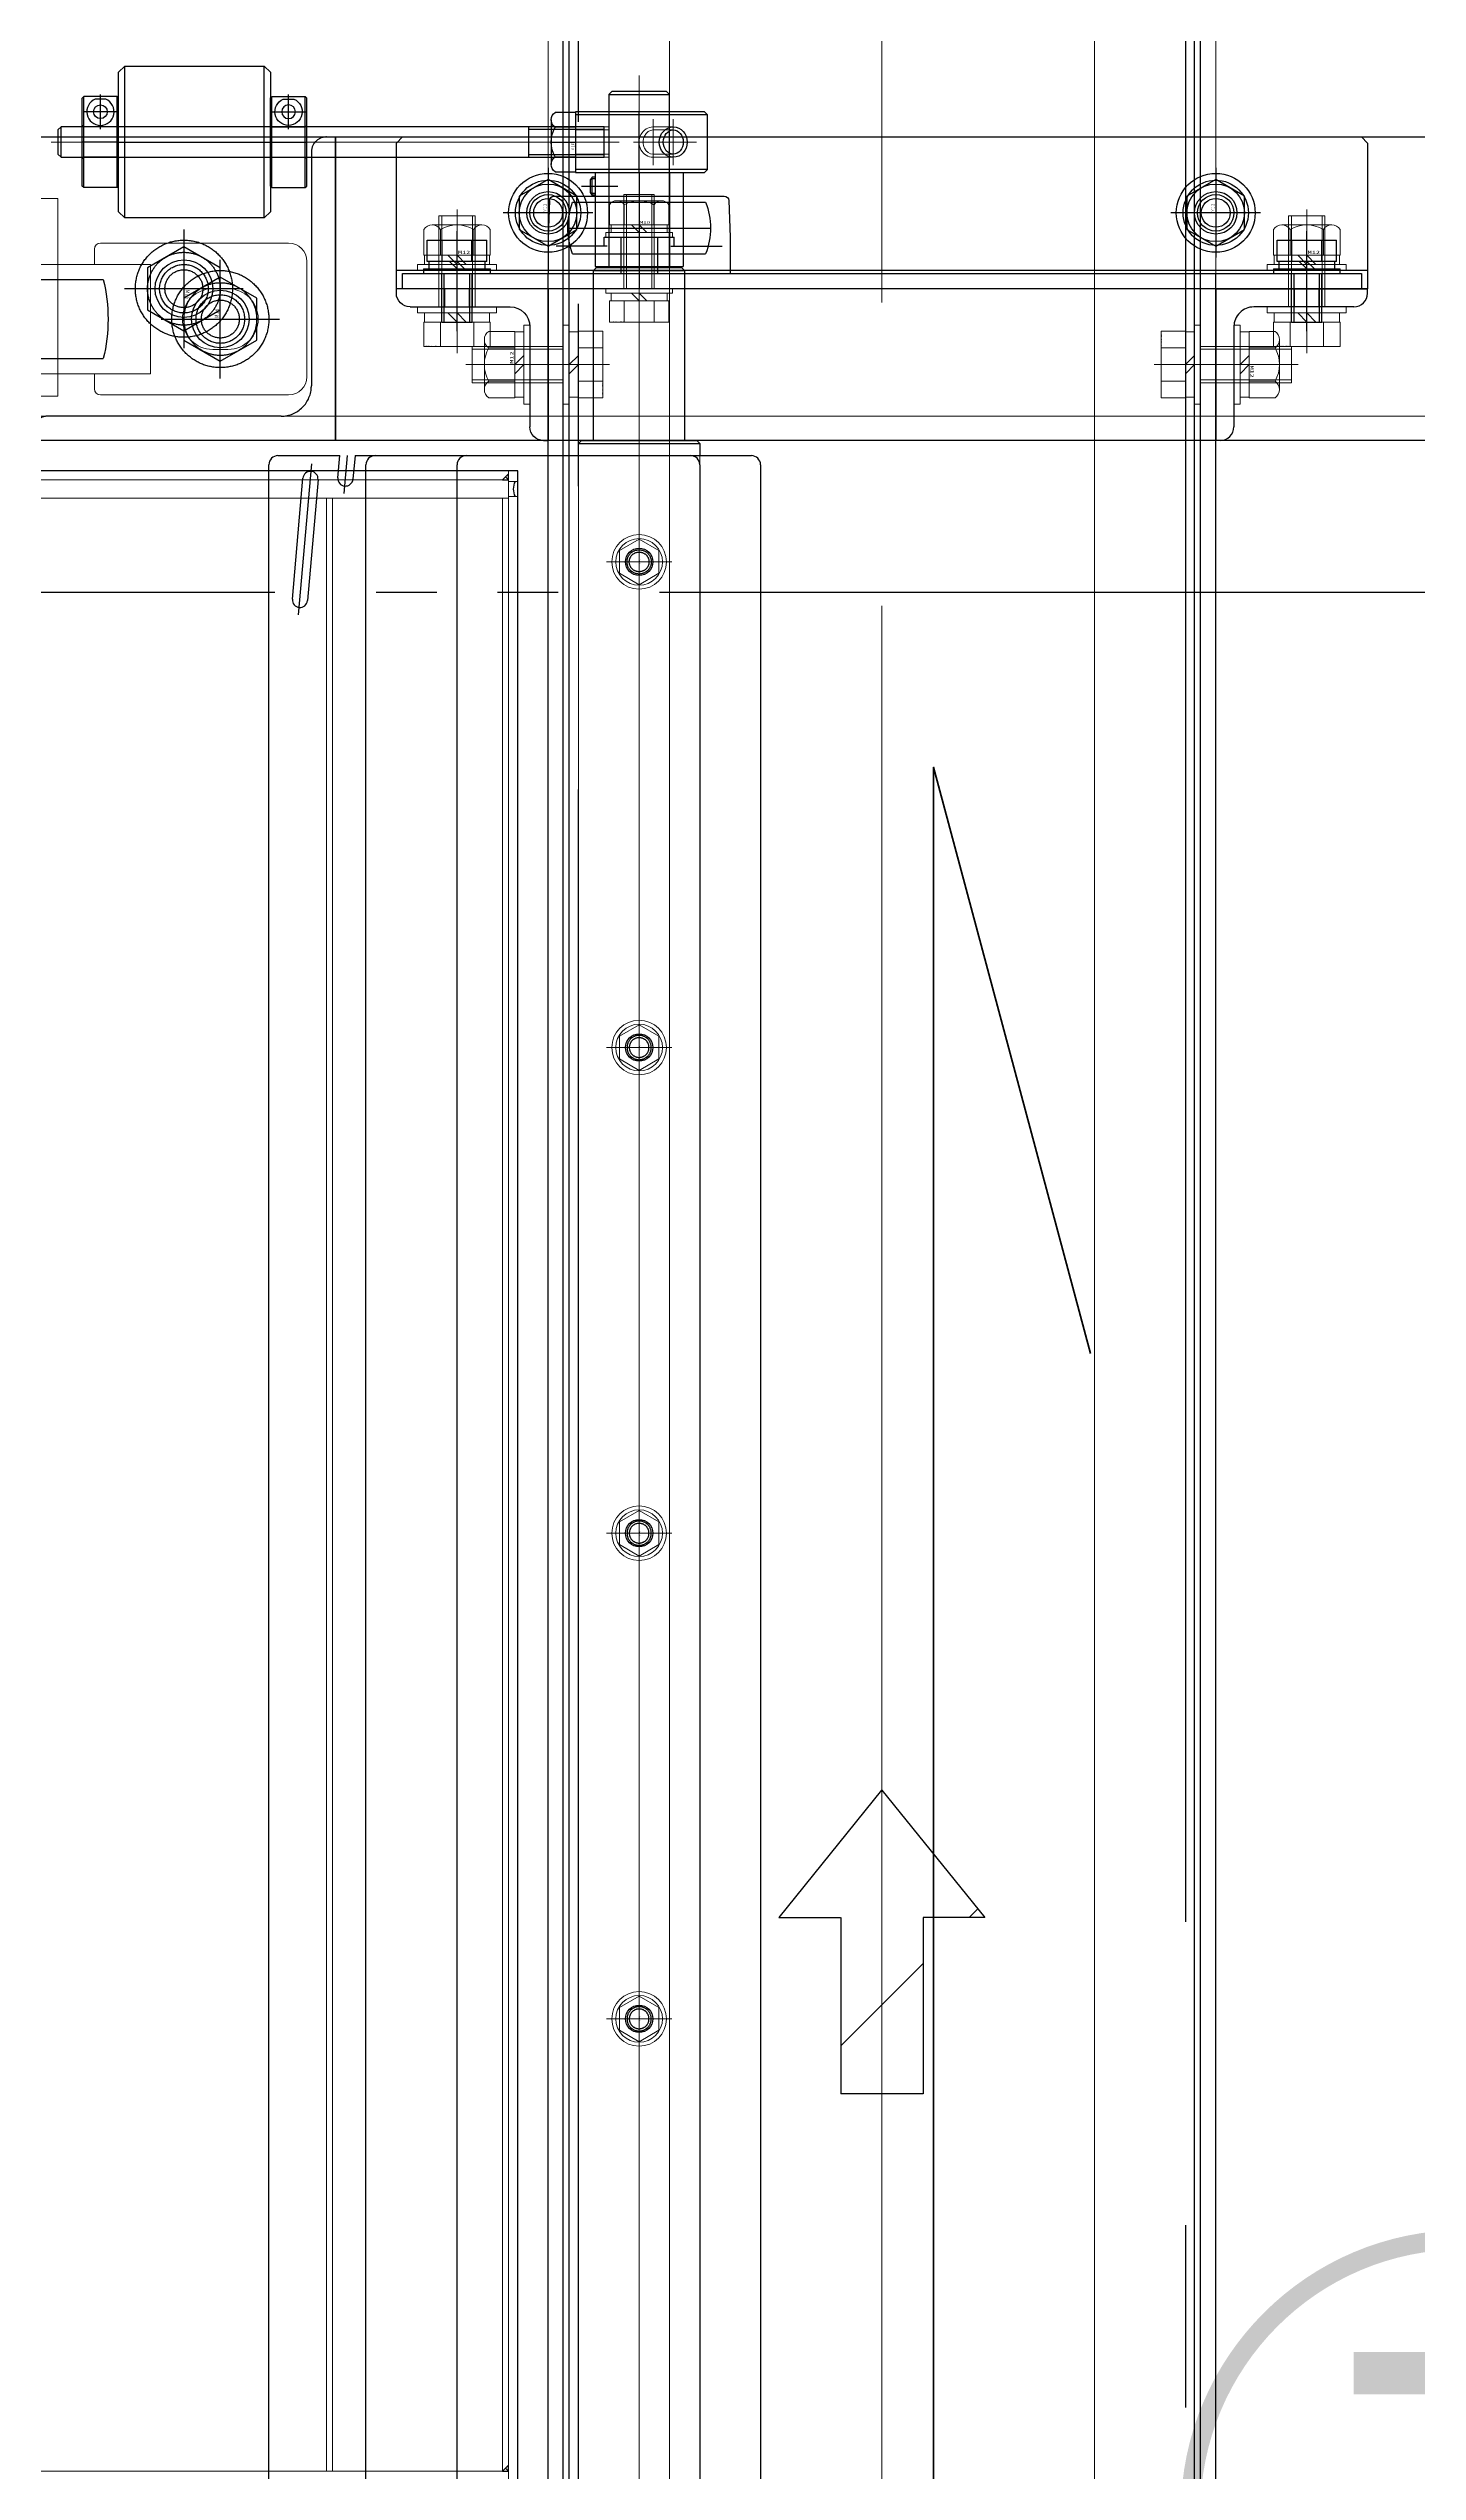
# Model space of a CAD drawing. Units: millimetres at full size. Extents: x -18456 to 18937, y -12290 to 13871.
# Drawn here: x -12762 to -11408, y 6217 to 8611 of the extents above; entities that cross this region are included whole.
import ezdxf
from ezdxf.enums import TextEntityAlignment as Align

# ---------------------------------------------------------------- set-up
doc = ezdxf.new("R2010")
doc.units = ezdxf.units.MM
doc.header["$LTSCALE"] = 100
doc.linetypes.add('CHAIN2', pattern=[12, 9, -1, 1, -1])
doc.linetypes.add('DOUBLE_CHAIN2', pattern=[12.8, 9, -1, 0.6, -0.6, 0.6, -1])
for name, color, linetype in [('0-2_0', 2, 'Continuous'), ('0-3_06_PHANTOM', 2, 'DOUBLE_CHAIN2'), ('0-4_08_DIM', 3, 'Continuous'), ('0-6_10_DRAFT', 1, 'Continuous')]:
    doc.layers.add(name, color=color, linetype=linetype)
for name, color, linetype, lineweight in [('0-7_05_CENTER', 2, 'CHAIN2', 18), ('0-8_04_HIDDEN', 7, 'Continuous', 18), ('1-0', 30, 'Continuous', 70), ('1-2', 5, 'Continuous', 18)]:
    doc.layers.add(name, color=color, linetype=linetype, lineweight=lineweight)
doc.styles.add('ＭＳ ゴシック', font='')
doc.styles.get('ＭＳ ゴシック').set_extended_font_data('MS Gothic')

# ---------------------------------------------------------------- blocks, each defined once
blk = doc.blocks.new('A$C649B1A8B_1')
at = {"layer": '0-7_05_CENTER'}
blk.add_line((80, -7.53), (80, 12.6), dxfattribs=at)
at = {"layer": '0-8_04_HIDDEN'}
blk.add_line((-245, 5), (2325, 5), dxfattribs=at)
blk.add_lwpolyline([(-245, 0), (2325, 0), (2325, 38), (2323, 40), (-243, 40), (-245, 38)], close=True, dxfattribs=at)
blk = doc.blocks.new('A$C48783CE3_1')
at = {"layer": '0-2_0', "color": 134}
for p, q in [((7, 105), (-1250, 105)), ((7, 103), (-1250, 103)), ((7, -103), (-1250, -103)), ((7, -105), (-1250, -105))]:
    blk.add_line(p, q, dxfattribs=at)
at = {"layer": '0-7_05_CENTER'}
blk.add_line((7.5, 0), (-1265, 0), dxfattribs=at)
blk = doc.blocks.new('M12Nza_1_1')
at = {"layer": '0-8_04_HIDDEN'}
for p, q in [((-10.95, 5), (-10.95, 13.53)), ((-8.21, 15), (8.21, 15)), ((-5.47, 5), (-5.47, 13.53)), ((5.48, 5), (5.48, 13.53)), ((10.95, 13.53), (10.95, 5)), ((10.95, 5), (-10.95, 5)), ((-10.75, 2), (-10.75, 5)), ((0, 2), (-3, 5)), ((0, 5), (3, 2)), ((10.75, 5), (10.75, 2))]:
    blk.add_line(p, q, dxfattribs=at)
at = {"layer": '0-8_04_HIDDEN', "linetype": 'CHAIN2'}
blk.add_line((0, 0), (0, 15), dxfattribs=at)
at = {"layer": '0-8_04_HIDDEN'}
blk.add_lwpolyline([(-13, 2), (13, 2), (13, 0), (-13, 0)], close=True, dxfattribs=at)
for centre, radius, start, end in [((-8.21, 11.71), 3.29, 33.626, 146.374), ((0, 4.05), 10.95, 60, 120), ((8.21, 11.71), 3.29, 33.626, 146.374)]:
    blk.add_arc(centre, radius, start, end, dxfattribs=at)
at = {"layer": '0-6_10_DRAFT', "style": 'ＭＳ ゴシック', "width": 1.8}
blk.add_text('M12', height=1.1, dxfattribs=at).set_placement((0.31, 5.09), align=Align.BOTTOM_LEFT)
blk = doc.blocks.new('A$C1819430B_1')
at = {"layer": '0-8_04_HIDDEN'}
for p, q in [((-10.97, 13), (10.97, 13)), ((-10.97, 5), (-10.97, 13)), ((-5.48, 5), (-5.48, 13)), ((5.48, 5), (5.48, 13)), ((10.97, 5), (10.97, 13)), ((-13, 2), (13, 2)), ((-13, 2), (-13, 0)), ((-13, 0), (13, 0)), ((-10.97, 5), (10.97, 5)), ((-10.75, 5), (-10.75, 2)), ((-6, -30), (-6, 0)), ((-5.05, -30), (-5.05, 0)), ((0, 2), (-3, 5)), ((0, 5), (3, 2)), ((5.05, -30), (5.05, 0)), ((6, -30), (6, 0)), ((10.75, 2), (10.75, 5)), ((13, 0), (13, 2)), ((-6, -30), (6, -30))]:
    blk.add_line(p, q, dxfattribs=at)
at = {"layer": '0-8_04_HIDDEN', "linetype": 'CHAIN2'}
blk.add_line((0, -32.11), (0, 15.28), dxfattribs=at)
at = {"layer": '0-6_10_DRAFT', "style": 'ＭＳ ゴシック', "width": 1.8}
blk.add_text('BT-M12x35L,SW,PW', height=0.2199, dxfattribs=at).set_placement((6.07, 12.66), align=Align.BOTTOM_LEFT)
blk = doc.blocks.new('A$C191155EC_1')
at = {"layer": '0-3_06_PHANTOM', "color": 5}
blk.add_lwpolyline([(-2680, 100), (27, 100), (27, -100), (-2680, -100)], close=True, dxfattribs=at)
blk = doc.blocks.new('A$C67E3024E_2')
at = {"layer": '0-4_08_DIM'}
for p, q in [((8.395, 2.716), (20, 2.716)), ((11.426, -2.716), (16.858, 2.716)), ((20, -2.716), (20, 2.716)), ((0, 0), (0.099, 0.099)), ((8.395, -2.716), (20, -2.716)), ((7.823, -6.319), (8.395, -5.747))]:
    blk.add_line(p, q, dxfattribs=at)
for points in [[(0, 0.019), (8.395, 6.8), (8.395, 2.735)], [(0, 0), (8.395, -6.781), (8.395, -2.716)]]:
    blk.add_lwpolyline(points, dxfattribs=at)
blk = doc.blocks.new('A$C24A17EC2_1')
at = {"layer": '0-2_0', "color": 134}
for p, q in [((-2085, 0), (30, 0)), ((-2085, -220), (30, -220))]:
    blk.add_line(p, q, dxfattribs=at)
at = {"layer": '0-2_0'}
for name, p in [('M12Nza_1_1', (0, 6)), ('A$C191155EC_1', (360, -110))]:
    blk.add_blockref(name, p, dxfattribs=at)
at = {"layer": '0-2_0', "xscale": -1}
blk.add_blockref('A$C48783CE3_1', (-972, -110), dxfattribs=at)
at = {"layer": '0-2_0', "xscale": -5, "yscale": 5}
blk.add_blockref('A$C67E3024E_2', (-469.64, -110), dxfattribs=at)
at = {"layer": '0-2_0', "rotation": 180}
blk.add_blockref('M12Nza_1_1', (0, -226), dxfattribs=at)
at = {"layer": '0-8_04_HIDDEN', "rotation": 180}
for name, p in [('A$C1819430B_1', (0, -5)), ('A$C649B1A8B_1', (80, 0))]:
    blk.add_blockref(name, p, dxfattribs=at)
at = {"layer": '0-8_04_HIDDEN', "xscale": -1}
blk.add_blockref('A$C649B1A8B_1', (80, -220), dxfattribs=at)
at = {"layer": '0-8_04_HIDDEN'}
blk.add_blockref('A$C1819430B_1', (0, -215), dxfattribs=at)
blk = doc.blocks.new('A$C06C84DCF_1')
at = {"layer": '0-2_0', "color": 134}
blk.add_line((-50, 19), (270, 19), dxfattribs=at)
blk.add_lwpolyline([(-50, 25), (270, 25), (270, -23), (268, -25), (-48, -25), (-50, -23)], close=True, dxfattribs=at)
for centre in [(0, 0), (220, 0)]:
    blk.add_circle(centre, 7, dxfattribs=at)
at = {"layer": '0-7_05_CENTER'}
for p, q in [((-30, 30.61), (-30, 13.51)), ((250, 30.61), (250, 13.51)), ((0, 11.19), (0, -11.19)), ((220, 11.19), (220, -11.19)), ((11.19, 0), (-11.19, 0)), ((208.81, 0), (231.19, 0))]:
    blk.add_line(p, q, dxfattribs=at)
blk = doc.blocks.new('A$C04945279_1')
at = {"layer": '0-2_0', "color": 134}
for p, q in [((23.5, 50), (25, 50)), ((25, 0), (25, 50)), ((19, 12.5), (19, 45.5)), ((-25, 1.5), (-25, 0)), ((25, 0), (-25, 0)), ((-20.5, 6), (12.5, 6))]:
    blk.add_line(p, q, dxfattribs=at)
for centre, radius, start, end in [((23.5, 45.5), 4.5, 90, 180), ((12.5, 12.5), 6.5, 270, 0), ((-20.5, 1.5), 4.5, 90, 180)]:
    blk.add_arc(centre, radius, start, end, dxfattribs=at)
at = {"layer": '0-7_05_CENTER'}
for p, q in [((30.49, 25), (13.39, 25)), ((-5, 11.49), (-5, -5.61))]:
    blk.add_line(p, q, dxfattribs=at)
at = {"layer": '0-8_04_HIDDEN'}
for p, q in [((-10, 6), (-10, 0)), ((-9, 6), (-9, 0)), ((-1, 6), (-1, 0)), ((0, 6), (0, 0))]:
    blk.add_line(p, q, dxfattribs=at)
blk = doc.blocks.new('A$C05FE0EC2_2')
at = {"layer": '0-2_0', "color": 134}
for p, q in [((-9.81, 11), (9.81, 11)), ((-9.81, 4), (-9.81, 11)), ((-4.91, 4), (-4.91, 11)), ((4.91, 4), (4.91, 11)), ((9.81, 4), (9.81, 11)), ((-11, 1.5), (11, 1.5)), ((-11, 1.5), (-11, 0)), ((-11, 0), (11, 0)), ((9.81, 4), (-9.81, 4)), ((-9.25, 4), (-9.25, 1.5)), ((-5, -16), (-5, 0)), ((-4.19, -16), (-4.19, 0)), ((0, 1.5), (-2.5, 4)), ((0, 4), (2.5, 1.5)), ((4.19, -16), (4.19, 0)), ((5, -16), (5, 0)), ((9.25, 1.5), (9.25, 4)), ((11, 0), (11, 1.5)), ((-5, -16), (5, -16))]:
    blk.add_line(p, q, dxfattribs=at)
at = {"layer": '0-2_0', "color": 134, "linetype": 'CHAIN2'}
blk.add_line((0, -19), (0, 14), dxfattribs=at)
at = {"layer": '0-6_10_DRAFT', "style": 'ＭＳ ゴシック', "width": 1.8}
blk.add_text('BT-M10x20L,SW,PW', height=0.2199, dxfattribs=at).set_placement((5.16, 10.66), align=Align.BOTTOM_LEFT)
blk = doc.blocks.new('12b_1_1')
at = {"layer": '0-2_0', "color": 134}
for p, q in [((5.48, 9.48), (-5.48, 9.48)), ((-5.48, -9.48), (5.48, -9.48))]:
    blk.add_line(p, q, dxfattribs=at)
at = {"layer": '0-2_0', "color": 134, "linetype": 'CHAIN2'}
for p, q in [((0, -14.77), (0, 14.77)), ((14.77, 0), (-14.77, 0))]:
    blk.add_line(p, q, dxfattribs=at)
at = {"layer": '0-2_0', "color": 134}
for points in [[(-5.48, 9.48), (-10.95, 0), (-5.48, -9.48)], [(5.48, -9.48), (10.95, 0), (5.48, 9.48)]]:
    blk.add_lwpolyline(points, dxfattribs=at)
for radius in [13, 10.75, 9.48, 6, 4.75]:
    blk.add_circle((0, 0), radius, dxfattribs=at)
at = {"layer": '0-6_10_DRAFT', "style": 'ＭＳ ゴシック', "width": 0.6}
blk.add_text('Ｍ１２', height=1.1, dxfattribs=at).set_placement((0.31, 0.09), align=Align.BOTTOM_LEFT)
blk = doc.blocks.new('M10Nza_1_1')
at = {"layer": '0-8_04_HIDDEN'}
for p, q in [((-9.8, 4), (-9.8, 10.69)), ((-7.35, 12), (7.35, 12)), ((-4.9, 4), (-4.9, 10.69)), ((4.9, 10.69), (4.9, 4)), ((9.8, 10.69), (9.8, 4)), ((-9.8, 4), (9.8, 4)), ((-9.2, 1.5), (-9.2, 4)), ((0, 1.5), (-2.5, 4)), ((0, 4), (2.5, 1.5)), ((9.2, 4), (9.2, 1.5))]:
    blk.add_line(p, q, dxfattribs=at)
at = {"layer": '0-8_04_HIDDEN', "linetype": 'CHAIN2'}
blk.add_line((0, 12), (0, 0), dxfattribs=at)
at = {"layer": '0-8_04_HIDDEN'}
blk.add_lwpolyline([(-11, 1.5), (11, 1.5), (11, 0), (-11, 0)], close=True, dxfattribs=at)
for centre, radius, start, end in [((-7.35, 9.06), 2.94, 33.626, 146.374), ((0, 2.2), 9.8, 60, 120), ((7.35, 9.06), 2.94, 33.626, 146.374)]:
    blk.add_arc(centre, radius, start, end, dxfattribs=at)
at = {"layer": '0-6_10_DRAFT', "style": 'ＭＳ ゴシック', "width": 1.8}
blk.add_text('M10', height=0.916, dxfattribs=at).set_placement((0.26, 4.12), align=Align.BOTTOM_LEFT)
blk = doc.blocks.new('A$C1A3C2C0C_1_1')
at = {"layer": '0-8_04_HIDDEN'}
for p, q in [((-9.81, 11), (9.81, 11)), ((-9.81, 4), (-9.81, 11)), ((-4.91, 4), (-4.91, 11)), ((4.91, 4), (4.91, 11)), ((9.81, 4), (9.81, 11)), ((-11, 1.5), (11, 1.5)), ((-11, 1.5), (-11, 0)), ((-11, 0), (11, 0)), ((9.81, 4), (-9.81, 4)), ((-9.25, 4), (-9.25, 1.5)), ((-5, -31), (-5, 0)), ((-4.19, -31), (-4.19, 0)), ((0, 1.5), (-2.5, 4)), ((0, 4), (2.5, 1.5)), ((4.19, -31), (4.19, 0)), ((5, -31), (5, 0)), ((9.25, 1.5), (9.25, 4)), ((11, 0), (11, 1.5)), ((-5, -31), (5, -31))]:
    blk.add_line(p, q, dxfattribs=at)
at = {"layer": '0-8_04_HIDDEN', "linetype": 'CHAIN2'}
blk.add_line((0, -34), (0, 14), dxfattribs=at)
at = {"layer": '0-6_10_DRAFT', "style": 'ＭＳ ゴシック', "width": 1.8}
blk.add_text('BT-M10x35L,SW,PW', height=0.2199, dxfattribs=at).set_placement((5.1, 10.66), align=Align.BOTTOM_LEFT)
blk = doc.blocks.new('MUCAFL204Jc_1')
at = {"layer": '0-2_0'}
for p, q in [((-25.5, 28.05), (-25.5, -28.05)), ((-24.06, 29.55), (-12, 30)), ((-9, 10.48), (-9, 27.35)), ((-26.67, 16), (-30.93, 16)), ((-33.3, 14.5), (-33.3, -14.5)), ((-33.3, 10), (-2.3, 10)), ((-25.8, 15.5), (-31.8, 15.5)), ((-31.25, 14.5), (-31.25, 15.82)), ((-26.35, 14.5), (-26.35, 15.82)), ((-12, 11.5), (-12, -11.5)), ((-9, 11.5), (-12, 11.5)), ((-2.3, 14.5), (-2.3, -14.5)), ((-12, 6), (0, 6)), ((-12, -6), (0, -6)), ((-33.3, -10), (-2.3, -10)), ((-9, -11.5), (-12, -11.5)), ((-9, -10.48), (-9, -27.35)), ((-24.06, -29.55), (-12, -30)), ((-12, -30), (0, -30))]:
    blk.add_line(p, q, dxfattribs=at)
at = {"layer": '0-2_0', "linetype": 'CHAIN2'}
blk.add_line((-28.8, 19), (-28.8, 7), dxfattribs=at)
at = {"layer": '0-2_0'}
for points in [[(-12, 30), (0, 30), (0, -30)], [(-31.8, 14.5), (-31.8, 15.5), (-30.93, 16)], [(-25.8, 14.5), (-25.8, 15.5), (-26.67, 16)], [(-33.3, 14.5), (-25.5, 14.5), (-2.3, 14.5)], [(-33.3, -14.5), (-25.5, -14.5), (-2.3, -14.5)]]:
    blk.add_lwpolyline(points, dxfattribs=at)
for centre, start, end in [((-24, 28.05), 92.1211, 180), ((-24, -28.05), 180, 267.8789)]:
    blk.add_arc(centre, 1.5, start, end, dxfattribs=at)
at = {"layer": '0-6_10_DRAFT'}
for p, q in [((-23.5, 21.91), (-23.5, -21.91)), ((-15, 23.5), (-15, -23.5)), ((-6.5, 21.91), (-6.5, -21.91)), ((-33.3, 0), (0, 0))]:
    blk.add_line(p, q, dxfattribs=at)
for start, end in [(68.79523, 111.20477), (248.79523, 291.20477)]:
    blk.add_arc((-15, 0), 23.5, start, end, dxfattribs=at)
blk = doc.blocks.new('A$C48213744_1_1')
at = {"layer": '0-2_0', "color": 134}
for p, q in [((-992, 60), (992, 60)), ((995, 57), (995, -17)), ((992, -20), (-992, -20))]:
    blk.add_line(p, q, dxfattribs=at)
for centre in [(480, 0), (640, 0), (800, 0), (960, 0)]:
    blk.add_circle(centre, 4.5, dxfattribs=at)
for centre, start, end in [((992, 57), 0, 90), ((992, -17), 270, 0)]:
    blk.add_arc(centre, 3, start, end, dxfattribs=at)
at = {"layer": '0-7_05_CENTER'}
for p, q in [((472.66, 0), (487.34, 0)), ((480, -7.34), (480, 7.34)), ((632.66, 0), (647.34, 0)), ((640, -7.34), (640, 7.34)), ((792.66, 0), (807.34, 0)), ((800, -7.34), (800, 7.34)), ((967.34, 0), (952.66, 0)), ((960, -7.34), (960, 7.34))]:
    blk.add_line(p, q, dxfattribs=at)
blk = doc.blocks.new('A$C67FD2836_1_1')
at = {"layer": '0-8_04_HIDDEN', "linetype": 'CHAIN2'}
for p, q in [((0, -10.75), (0, 10.75)), ((-10.75, 0), (10.75, 0))]:
    blk.add_line(p, q, dxfattribs=at)
at = {"layer": '0-8_04_HIDDEN'}
blk.add_lwpolyline([(3.75, -6.5), (-3.75, -6.5), (-7.51, 0), (-3.75, 6.5), (3.75, 6.5), (7.51, 0)], close=True, dxfattribs=at)
for radius in [9, 7.7]:
    blk.add_circle((0, 0), radius, dxfattribs=at)
at = {"layer": '0-6_10_DRAFT', "style": 'ＭＳ ゴシック', "width": 1.9}
blk.add_text('BT-M8', height=0.22, dxfattribs=at).set_placement((-0.69, -0.48), align=Align.BOTTOM_LEFT)
blk = doc.blocks.new('M8Tz_1_1')
at = {"layer": '0-3_06_PHANTOM', "color": 7}
for radius in [4, 3.25]:
    blk.add_circle((0, 0), radius, dxfattribs=at)
at = {"layer": '0-7_05_CENTER'}
for p, q in [((6.92, 0), (-6.92, 0)), ((0, -6.92), (0, 6.92))]:
    blk.add_line(p, q, dxfattribs=at)
blk = doc.blocks.new('A$C18510924_1_1')
at = {"layer": '0-2_0', "color": 134}
for p, q in [((995, 20), (999, 20)), ((999, 20), (999, -20)), ((1000, 15), (1056, 15)), ((1057, 14), (1056, 15)), ((1056, 15), (1056, -15)), ((1057, 14), (1057, -14)), ((1114, 10), (1114, -10)), ((1056, -15), (1000, -15)), ((1056, -15), (1057, -14))]:
    blk.add_line(p, q, dxfattribs=at)
for points in [[(999, 20), (1000, 19), (1000, -19), (999, -20), (995, -20)], [(1057, -10), (1114, -10), (1115, -9), (1115, 9), (1114, 10), (1057, 10)]]:
    blk.add_lwpolyline(points, dxfattribs=at)
at = {"layer": '0-7_05_CENTER'}
blk.add_line((1120.26, 0), (-1120.26, 0), dxfattribs=at)
at = {"layer": '0-8_04_HIDDEN'}
for p, q in [((-995, 20), (995, 20)), ((995, -20), (-995, -20))]:
    blk.add_line(p, q, dxfattribs=at)
at = {"layer": '0-2_0', "xscale": -1}
for p in [(480, 0), (640, 0), (800, 0)]:
    blk.add_blockref('M8Tz_1_1', p, dxfattribs=at)
at = {"layer": '0-2_0'}
blk.add_blockref('M8Tz_1_1', (960, 0), dxfattribs=at)
blk = doc.blocks.new('A$C03352C63_1_1')
at = {"layer": '0-2_0', "color": 134}
for p, q in [((-992, 162), (992, 162)), ((947.71, 154.27), (987.56, 150.79)), ((995, 159), (995, 138.63)), ((987.12, 145.81), (947.27, 149.29)), ((987.71, 139.27), (995, 138.63)), ((995, 133.62), (987.27, 134.29)), ((995, 133.62), (995, 3)), ((992, 0), (-992, 0))]:
    blk.add_line(p, q, dxfattribs=at)
for centre in [(480, 40), (640, 40), (800, 40), (960, 40)]:
    blk.add_circle(centre, 4.5, dxfattribs=at)
for centre, radius, start, end in [((992, 159), 3, 0, 90), ((947.49, 151.78), 2.5, 85, 265), ((987.34, 148.3), 2.5, 265, 85), ((987.49, 136.78), 2.5, 85, 265), ((992, 3), 3, 270, 0)]:
    blk.add_arc(centre, radius, start, end, dxfattribs=at)
at = {"layer": '0-6_10_DRAFT'}
for p, q in [((942.54, 152.22), (992.29, 147.86)), ((982.54, 137.22), (995, 136.13))]:
    blk.add_line(p, q, dxfattribs=at)
at = {"layer": '0-7_05_CENTER'}
for p, q in [((472.66, 40), (487.34, 40)), ((480, 32.66), (480, 47.34)), ((632.66, 40), (647.34, 40)), ((640, 32.66), (640, 47.34)), ((792.66, 40), (807.34, 40)), ((800, 32.66), (800, 47.34)), ((967.34, 40), (952.66, 40)), ((960, 32.66), (960, 47.34))]:
    blk.add_line(p, q, dxfattribs=at)
blk = doc.blocks.new('A$C5FB97435_1')
at = {"layer": '0-2_0', "color": 134}
for p, q in [((-992, 90), (992, 90)), ((995, 87), (995, -17)), ((992, -20), (-992, -20))]:
    blk.add_line(p, q, dxfattribs=at)
for centre in [(480, 0), (640, 0), (800, 0), (960, 0)]:
    blk.add_circle(centre, 4.5, dxfattribs=at)
for centre, start, end in [((992, 87), 0, 90), ((992, -17), 270, 0)]:
    blk.add_arc(centre, 3, start, end, dxfattribs=at)
at = {"layer": '0-7_05_CENTER'}
for p, q in [((472.66, 0), (487.34, 0)), ((480, -7.34), (480, 7.34)), ((632.66, 0), (647.34, 0)), ((640, -7.34), (640, 7.34)), ((792.66, 0), (807.34, 0)), ((800, -7.34), (800, 7.34)), ((967.34, 0), (952.66, 0)), ((960, -7.34), (960, 7.34))]:
    blk.add_line(p, q, dxfattribs=at)
blk = doc.blocks.new('A$C5C0A0571_1')
at = {"layer": '0-2_0'}
for name, p in [('A$C03352C63_1_1', (0, -40)), ('A$C5FB97435_1', (0, 0)), ('A$C48213744_1_1', (0, 0)), ('A$C18510924_1_1', (0, 0)), ('A$C67FD2836_1_1', (480, 0)), ('A$C67FD2836_1_1', (640, 0)), ('A$C67FD2836_1_1', (800, 0)), ('A$C67FD2836_1_1', (960, 0))]:
    blk.add_blockref(name, p, dxfattribs=at)
blk = doc.blocks.new('A$C701D6F41_1_1')
at = {"layer": '0-2_0', "color": 134}
for p, q in [((22.5, 24), (-21, 24)), ((22.5, 6), (-21, 6))]:
    blk.add_line(p, q, dxfattribs=at)
blk.add_lwpolyline([(22.5, 6), (22.5, 24), (21.5, 25), (-21, 25), (-21, 5), (21.5, 5)], close=True, dxfattribs=at)
for major_axis, ratio in [((0, 5), 0.922284), ((0, 4), 0.821224)]:
    blk.add_ellipse((11.25, 15), major_axis=major_axis, ratio=ratio, dxfattribs=at)
at = {"layer": '0-6_10_DRAFT'}
blk.add_line((0, 5), (0, 25), dxfattribs=at)
at = {"layer": '0-7_05_CENTER'}
for p, q in [((4.61, 7.39), (4.61, 22.61)), ((11.25, 7.39), (11.25, 22.61)), ((-23.91, 15), (-6.56, 15)), ((18.86, 15), (-1.85, 15))]:
    blk.add_line(p, q, dxfattribs=at)
at = {"layer": '0-8_04_HIDDEN'}
for p, q in [((-10, 5), (-10, 25)), ((10, 5), (10, 25)), ((-21, 20), (-10, 20)), ((-21, 19), (-10, 19)), ((11.25, 20), (4.61, 20)), ((4.61, 19), (11.25, 19)), ((-21, 11), (-10, 11)), ((-21, 10), (-10, 10)), ((4.61, 11), (11.25, 11)), ((11.25, 10), (4.61, 10))]:
    blk.add_line(p, q, dxfattribs=at)
for major_axis, ratio, end_param in [((0, 5), 0.922284, 3.141643), ((0, 4), 0.821224, 3.141648)]:
    blk.add_ellipse((4.61, 15), major_axis=major_axis, ratio=ratio, start_param=0, end_param=end_param, dxfattribs=at)
blk = doc.blocks.new('M10Nu_1_1')
at = {"layer": '0-2_0', "color": 134}
for p, q in [((-7.35, 8), (7.35, 8)), ((-9.8, 0), (-9.8, 6.69)), ((-9.8, 0), (9.8, 0)), ((-4.9, 0), (-4.9, 6.69)), ((4.9, 6.69), (4.9, 0)), ((9.8, 6.69), (9.8, 0))]:
    blk.add_line(p, q, dxfattribs=at)
at = {"layer": '0-2_0', "color": 134, "linetype": 'CHAIN2'}
blk.add_line((0, 8), (0, 0), dxfattribs=at)
at = {"layer": '0-2_0', "color": 134}
for centre, radius, start, end in [((-7.35, 5.06), 2.94, 33.626, 146.374), ((0, -1.8), 9.8, 60, 120), ((7.35, 5.06), 2.94, 33.626, 146.374)]:
    blk.add_arc(centre, radius, start, end, dxfattribs=at)
at = {"layer": '0-6_10_DRAFT', "style": 'ＭＳ ゴシック', "width": 0.6}
blk.add_text('Ｍ１０', height=0.916, dxfattribs=at).set_placement((0.26, 0.12), align=Align.BOTTOM_LEFT)
blk = doc.blocks.new('A$C20721D5E_1_1')
at = {"layer": '0-2_0', "color": 134}
for p, q in [((-179, 5), (-179, -5)), ((-25, -5), (-25, 5)), ((0, 4.19), (-25, 4.19)), ((0, -4.19), (-25, -4.19))]:
    blk.add_line(p, q, dxfattribs=at)
blk.add_lwpolyline([(0, -5), (-179, -5), (-180, -4), (-180, 4), (-179, 5), (0, 5)], close=True, dxfattribs=at)
at = {"layer": '0-7_05_CENTER'}
blk.add_line((-182.27, 0), (2.62, 0), dxfattribs=at)
blk = doc.blocks.new('A$C21C31411_1_1')
at = {"layer": '0-2_0', "color": 134}
for p, q in [((-48, 25), (-48, -25)), ((-2, 25), (-2, -25))]:
    blk.add_line(p, q, dxfattribs=at)
blk.add_lwpolyline([(-48, -25), (-2, -25), (0, -23), (0, 23), (-2, 25), (-48, 25), (-50, 23), (-50, -23)], close=True, dxfattribs=at)
at = {"layer": '0-6_10_DRAFT'}
blk.add_line((-50, 0), (0, 0), dxfattribs=at)
at = {"layer": '0-8_04_HIDDEN'}
for p, q in [((-50, 5.1), (0, 5.1)), ((-50, -5.1), (0, -5.1))]:
    blk.add_line(p, q, dxfattribs=at)
blk = doc.blocks.new('SCS10-12a_1_1')
at = {"layer": '0-2_0'}
for p, q in [((0, 14.5), (0.5, 15)), ((0, 14.5), (0, -14.5)), ((0.5, 15), (0.5, -15)), ((0.5, 15), (11.5, 15)), ((11.5, 15), (11.5, -15)), ((11.5, 15), (12, 14.5)), ((12, 14.5), (12, -14.5)), ((0.5, 5), (0, 5.5)), ((0.5, 5), (11.5, 5)), ((12, 5.5), (11.5, 5)), ((0, -5.5), (0.5, -5)), ((0.5, -5), (11.5, -5)), ((11.5, -5), (12, -5.5)), ((0, -14.5), (0.5, -15)), ((0.5, -15), (11.5, -15)), ((4.24, -14.14), (7.76, -14.14)), ((12, -14.5), (11.5, -15))]:
    blk.add_line(p, q, dxfattribs=at)
at = {"layer": '0-2_0', "linetype": 'CHAIN2'}
for p, q in [((6, -4.31), (6, -15.69)), ((0.31, -10), (11.69, -10))]:
    blk.add_line(p, q, dxfattribs=at)
at = {"layer": '0-2_0'}
blk.add_circle((6, -10), 2.25, dxfattribs=at)
blk.add_arc((6, -10), 4.5, 293.00444, 246.99556, dxfattribs=at)
at = {"layer": '0-6_10_DRAFT'}
blk.add_line((0, 0), (12, 0), dxfattribs=at)
blk = doc.blocks.new('A$C30176A9C_1_1')
at = {"layer": '0-8_04_HIDDEN'}
for name, p in [('A$C21C31411_1_1', (-121.5, 0)), ('SCS10-12a_1_1', (-121.5, 0)), ('A$C20721D5E_1_1', (-11.5, 0))]:
    blk.add_blockref(name, p, dxfattribs=at)
at = {"layer": '0-8_04_HIDDEN', "xscale": -1}
blk.add_blockref('SCS10-12a_1_1', (-171.5, 0), dxfattribs=at)
at = {"layer": '0-8_04_HIDDEN', "rotation": 90}
blk.add_blockref('M10Nu_1_1', (-21, 0), dxfattribs=at)
at = {"layer": '0-8_04_HIDDEN', "xscale": -1, "rotation": 180}
blk.add_blockref('A$C701D6F41_1_1', (0, 15), dxfattribs=at)
blk = doc.blocks.new('A$C3A08256E_1')
at = {"layer": '0-2_0', "color": 134}
blk.add_lwpolyline([(-18, -5), (298, -5), (298, 0), (-18, 0)], close=True, dxfattribs=at)
at = {"layer": '0-6_10_DRAFT'}
blk.add_line((60, -5), (60, 0), dxfattribs=at)
at = {"layer": '0-7_05_CENTER'}
for p, q in [((0, -11.94), (0, 6.83)), ((60, -11.94), (60, 6.83)), ((280, -11.94), (280, 6.83))]:
    blk.add_line(p, q, dxfattribs=at)
blk = doc.blocks.new('A$C3B5C3961_1')
at = {"layer": '0-2_0'}
for name, p, rotation in [('A$C06C84DCF_1', (-2150, 0), 270), ('A$C04945279_1', (-2125, 25), 270), ('A$C1819430B_1', (-2119, 30), 270), ('M12Nza_1_1', (-2131, 30), 90), ('A$C05FE0EC2_2', (-2130, 30), 90), ('A$C5C0A0571_1', (-1075, -190), 180), ('A$C1A3C2C0C_1_1', (-2125, -190), 270), ('M10Nza_1_1', (-2142, -190), 90), ('A$C1819430B_1', (-2119, -250), 270), ('M12Nza_1_1', (-2131, -250), 90), ('A$C05FE0EC2_2', (-2130, -250), 90)]:
    blk.add_blockref(name, p, dxfattribs=dict(at, rotation=rotation))
at = {"layer": '0-2_0', "xscale": -1}
for name, p, rotation in [('A$C3A08256E_1', (-2125, -250), 270), ('A$C30176A9C_1_1', (-2173.3, -190), 270), ('MUCAFL204Jc_1', (-2130, -190), 180), ('A$C04945279_1', (-2125, -245), 270)]:
    blk.add_blockref(name, p, dxfattribs=dict(at, rotation=rotation))
at = {"layer": '0-8_04_HIDDEN', "rotation": 180}
for p in [(-2150, 0), (-2150, -220)]:
    blk.add_blockref('12b_1_1', p, dxfattribs=at)
blk = doc.blocks.new('16b_1_1')
at = {"layer": '0-3_06_PHANTOM', "color": 7, "linetype": 'CHAIN2'}
for p, q in [((0, 19.54), (0, -19.54)), ((-19.54, 0), (19.54, 0))]:
    blk.add_line(p, q, dxfattribs=at)
at = {"layer": '0-3_06_PHANTOM', "color": 7}
for p, q in [((-6.92, 11.99), (-13.85, 0)), ((6.93, 11.99), (-6.92, 11.99)), ((13.85, 0), (6.93, 11.99)), ((-13.85, 0), (-6.92, -11.99)), ((6.93, -11.99), (13.85, 0)), ((-6.92, -11.99), (6.93, -11.99))]:
    blk.add_line(p, q, dxfattribs=at)
for radius in [16, 11.99, 8, 6.25]:
    blk.add_circle((0, 0), radius, dxfattribs=at)
at = {"layer": '0-6_10_DRAFT', "style": 'ＭＳ ゴシック', "width": 0.6}
blk.add_text('Ｍ１６', height=1.257, dxfattribs=at).set_placement((0.41, 0.18), align=Align.BOTTOM_LEFT)
blk = doc.blocks.new('A$C448B04A9_1_1')
at = {"layer": '0-3_06_PHANTOM', "color": 7}
for p, q in [((3, 100), (0, 100)), ((0, 0), (0, 100)), ((8, 18), (8, 95)), ((95, 8), (18, 8)), ((0, 0), (100, 0)), ((100, 3), (100, 0))]:
    blk.add_line(p, q, dxfattribs=at)
for centre, radius, start, end in [((3, 95), 5, 0, 90), ((18, 18), 10, 180, 270), ((95, 3), 5, 0, 90)]:
    blk.add_arc(centre, radius, start, end, dxfattribs=at)
blk = doc.blocks.new('A$C04B50E97_1_1')
at = {"layer": '0-2_0', "color": 134}
for points in [[(40, 222), (40, -308), (-60, -308), (-60, 59.5)], [(-60, 124.5), (-60, 222), (40, 222)]]:
    blk.add_lwpolyline(points, dxfattribs=at)
for centre in [(0, 184), (0, 0)]:
    blk.add_circle(centre, 9.5, dxfattribs=at)
at = {"layer": '0-6_10_DRAFT'}
for p, q in [((-60, 92), (40, 92)), ((40, -168), (32, -168))]:
    blk.add_line(p, q, dxfattribs=at)
at = {"layer": '0-7_05_CENTER'}
for p, q in [((0, 169.19), (0, 198.81)), ((14.81, 184), (-14.81, 184)), ((-10, 154.96), (-10, 189.04)), ((-27.04, 172), (7.04, 172)), ((0, -14.81), (0, 14.81)), ((14.81, 0), (-14.81, 0)), ((50.9, -123), (21.27, -123)), ((50.9, -213), (21.27, -213)), ((-10, -240.96), (-10, -275.04)), ((-27.04, -258), (7.04, -258)), ((-10, -318.96), (-10, -289.35))]:
    blk.add_line(p, q, dxfattribs=at)
at = {"layer": '0-8_04_HIDDEN'}
for p, q in [((-60, 124.5), (-60, 59.5)), ((32, -213), (32, 127)), ((40, -138), (32, -138)), ((40, -198), (32, -198))]:
    blk.add_line(p, q, dxfattribs=at)
for centre in [(-10, 172), (-10, -258)]:
    blk.add_circle(centre, 9.5, dxfattribs=at)
at = {"layer": '0-8_04_HIDDEN', "rotation": 180}
blk.add_blockref('A$C448B04A9_1_1', (40, 222), dxfattribs=at)
at = {"layer": '0-8_04_HIDDEN', "xscale": -1}
blk.add_blockref('A$C448B04A9_1_1', (40, -308), dxfattribs=at)
blk = doc.blocks.new('A$C67F20274_1_1')
at = {"layer": '0-3_06_PHANTOM', "color": 3, "linetype": 'Continuous'}
blk.add_line((-1, -1), (0, 0), dxfattribs=at)
at = {"layer": '0-3_06_PHANTOM', "color": 3}
blk.add_lwpolyline([(0, 0), (-2, 0), (0, -2)], close=True, dxfattribs=at)
blk = doc.blocks.new('A$C715E4393_1_1')
at = {"layer": '0-2_0', "color": 134}
blk.add_lwpolyline([(-990, 190), (990, 190), (990, -190), (-990, -190)], close=True, dxfattribs=at)
at = {"layer": '0-2_0', "color": 3}
blk.add_arc((984, 194.45), 5.8, 244.49207, 295.50793, dxfattribs=at)
at = {"layer": '0-8_04_HIDDEN'}
for p, q in [((-990, 187), (990, 187)), ((331, 187), (331, -187)), ((981, 185), (331, 185)), ((981, 187), (981, -187)), ((981.5, 190), (981.5, 187)), ((986.5, 190), (986.5, 187)), ((987, 187), (987, -187)), ((331, 129), (981, 129)), ((331, 127), (981, 127))]:
    blk.add_line(p, q, dxfattribs=at)
at = {"layer": '0-2_0', "xscale": -1}
for p in [(331, 187), (987, 187)]:
    blk.add_blockref('A$C67F20274_1_1', p, dxfattribs=at)
blk = doc.blocks.new('MUCP212c_1_1')
at = {"layer": '0-6_10_DRAFT'}
for p, q in [((-92, 25.4), (-92, -39.7)), ((-145.44, 13), (-38.56, 13)), ((-145.44, -13), (-38.56, -13))]:
    blk.add_line(p, q, dxfattribs=at)
for start, end in [(166.32798, 193.67202), (346.32798, 13.67202)]:
    blk.add_arc((-92, 0), 55, start, end, dxfattribs=at)
at = {"layer": '0-7_05_CENTER'}
for p, q in [((-184, 16.68), (-184, -16.68)), ((0, 16.68), (0, -16.68)), ((-164.46, 0), (-203.54, 0)), ((-19.54, 0), (19.54, 0)), ((-99.51, -6.5), (-84.49, -6.5)), ((-100, -29.7), (-84, -29.7))]:
    blk.add_line(p, q, dxfattribs=at)
at = {"layer": '0-8_04_HIDDEN', "color": 2}
for p, q in [((-144.5, 25), (-206.5, 25)), ((-53.5, 25.4), (-130.5, 25.4)), ((-130.5, 25.4), (-130.5, 18)), ((-122, 25.4), (-122, -39.7)), ((-62, 25.4), (-62, -39.7)), ((-53.5, 25.4), (-53.5, 18)), ((22.5, 25), (-39.5, 25)), ((-212.5, 19), (-212.5, -19)), ((-161, 18), (-161, -18)), ((-161, 18), (-160.19, 18)), ((-23.81, 18), (-160.19, 18)), ((-142.5, 18), (-142.5, 23)), ((-130.5, 18), (-130.5, -18)), ((-53.5, 18), (-53.5, -18)), ((-41.5, 23), (-41.5, 18)), ((-23.81, 18), (-23, 18)), ((-23, -18), (-23, 18)), ((28.5, -19), (28.5, 19)), ((-186.5, 10), (-181.5, 10)), ((-2.5, 10), (2.5, 10)), ((-181.5, -10), (-186.5, -10)), ((2.5, -10), (-2.5, -10)), ((-160.19, -18), (-161, -18)), ((-160.19, -18), (-23.81, -18)), ((-142.5, -23), (-142.5, -18)), ((-130.5, -18), (-130.5, -39.7)), ((-53.5, -18), (-53.5, -39.7)), ((-41.5, -18), (-41.5, -23)), ((-23, -18), (-23.81, -18)), ((-206.5, -25), (-144.5, -25)), ((-94.5, -28.26), (-92, -26.81)), ((-94.5, -31.14), (-94.5, -28.26)), ((-92, -32.59), (-94.5, -31.14)), ((-92, -26.81), (-89.5, -28.26)), ((-89.5, -31.14), (-92, -32.59)), ((-89.5, -28.26), (-89.5, -31.14)), ((-39.5, -25), (22.5, -25)), ((-53.5, -39.7), (-130.5, -39.7))]:
    blk.add_line(p, q, dxfattribs=at)
for points in [[(-94.47, -9.21), (-94.54, -9.11), (-94.6, -9), (-94.66, -8.89), (-94.72, -8.79), (-94.78, -8.68), (-94.84, -8.57), (-94.91, -8.47), (-94.97, -8.36), (-95.03, -8.25), (-95.09, -8.14), (-95.16, -8.03), (-95.22, -7.93), (-95.28, -7.82), (-95.34, -7.71), (-95.4, -7.61), (-95.46, -7.5), (-95.53, -7.39), (-95.59, -7.29), (-95.65, -7.18), (-95.71, -7.07), (-95.78, -6.96), (-95.84, -6.85), (-95.91, -6.73), (-95.97, -6.62), (-96.04, -6.5), (-95.97, -6.38), (-95.91, -6.27), (-95.84, -6.15), (-95.78, -6.04), (-95.71, -5.93), (-95.65, -5.82), (-95.59, -5.71), (-95.53, -5.61), (-95.46, -5.5), (-95.4, -5.39), (-95.34, -5.29), (-95.28, -5.18), (-95.22, -5.07), (-95.16, -4.97)], [(-95.16, -4.97), (-95.09, -4.86), (-95.03, -4.75), (-94.97, -4.64), (-94.91, -4.53), (-94.84, -4.43), (-94.78, -4.32), (-94.72, -4.21), (-94.66, -4.11), (-94.6, -4), (-94.54, -3.89), (-94.47, -3.79), (-94.41, -3.68), (-94.35, -3.57), (-94.28, -3.46), (-94.22, -3.35), (-94.15, -3.23), (-94.09, -3.12), (-94.02, -3)], [(-94.02, -3), (-93.89, -3), (-93.75, -3), (-93.62, -3), (-93.49, -3), (-93.37, -3), (-93.24, -3), (-93.11, -3), (-92.99, -3), (-92.87, -3), (-92.74, -3), (-92.62, -3), (-92.5, -3), (-92.37, -3), (-92.25, -3), (-92.13, -3), (-92, -3), (-91.87, -3), (-91.75, -3), (-91.63, -3), (-91.5, -3), (-91.38, -3), (-91.26, -3), (-91.13, -3), (-91.01, -3), (-90.89, -3), (-90.76, -3), (-90.63, -3), (-90.51, -3), (-90.38, -3), (-90.25, -3), (-90.11, -3), (-89.98, -3)], [(-89.98, -3), (-89.91, -3.12), (-89.85, -3.23), (-89.78, -3.35), (-89.72, -3.46), (-89.65, -3.57), (-89.59, -3.68), (-89.53, -3.79), (-89.46, -3.89), (-89.4, -4), (-89.34, -4.11), (-89.28, -4.21), (-89.22, -4.32), (-89.16, -4.43), (-89.09, -4.53), (-89.03, -4.64), (-88.97, -4.75), (-88.91, -4.86), (-88.84, -4.97), (-88.78, -5.07), (-88.72, -5.18), (-88.66, -5.29), (-88.6, -5.39), (-88.54, -5.5), (-88.47, -5.61), (-88.41, -5.71), (-88.35, -5.82), (-88.29, -5.93), (-88.22, -6.04), (-88.16, -6.15), (-88.09, -6.27), (-88.03, -6.38), (-87.96, -6.5)], [(-87.96, -6.5), (-88.03, -6.62), (-88.09, -6.73), (-88.16, -6.85), (-88.22, -6.96), (-88.29, -7.07), (-88.35, -7.18), (-88.41, -7.29), (-88.47, -7.39), (-88.54, -7.5), (-88.6, -7.61), (-88.66, -7.71), (-88.72, -7.82), (-88.78, -7.93), (-88.84, -8.03), (-88.91, -8.14), (-88.97, -8.25), (-89.03, -8.36), (-89.09, -8.47), (-89.16, -8.57), (-89.22, -8.68), (-89.28, -8.79), (-89.34, -8.89), (-89.4, -9), (-89.46, -9.11), (-89.53, -9.21), (-89.59, -9.32), (-89.65, -9.43), (-89.72, -9.54), (-89.78, -9.65), (-89.85, -9.77), (-89.91, -9.88), (-89.98, -10)], [(-89.98, -10), (-90.11, -10), (-90.25, -10), (-90.38, -10), (-90.51, -10), (-90.63, -10), (-90.76, -10), (-90.89, -10), (-91.01, -10), (-91.13, -10), (-91.26, -10), (-91.38, -10), (-91.5, -10), (-91.63, -10), (-91.75, -10), (-91.87, -10), (-92, -10), (-92.13, -10), (-92.25, -10), (-92.37, -10), (-92.5, -10), (-92.62, -10), (-92.74, -10), (-92.87, -10), (-92.99, -10), (-93.11, -10), (-93.24, -10), (-93.37, -10), (-93.49, -10), (-93.62, -10), (-93.75, -10), (-93.89, -10), (-94.02, -10), (-94.09, -9.88), (-94.15, -9.77), (-94.22, -9.65), (-94.28, -9.54), (-94.35, -9.43), (-94.41, -9.32), (-94.47, -9.21)]]:
    blk.add_lwpolyline(points, dxfattribs=at)
for centre, radius in [((-92, -6.5), 3.3), ((-92, -6.5), 2.4), ((-92, -6.5), 0.929), ((-92, -29.7), 5), ((-92, -29.7), 3.61)]:
    blk.add_circle(centre, radius, dxfattribs=at)
for centre, radius, start, end in [((-206.5, 19), 6, 90, 180), ((-144.5, 23), 2, 0, 90), ((-39.5, 23), 2, 90, 180), ((22.5, 19), 6, 0, 90), ((-186.5, 0), 10, 90, 270), ((-181.5, 0), 10, 270, 90), ((-2.5, 0), 10, 90, 270), ((2.5, 0), 10, 270, 90), ((-92, -6.5), 3.5, 150, 210), ((-92, -6.5), 3.5, 90, 150), ((-92, -6.5), 3.5, 30, 90), ((-92, -6.5), 3.5, 330, 30), ((-92, -6.5), 3.5, 210, 270), ((-92, -6.5), 3.5, 270, 330), ((-206.5, -19), 6, 180, 270), ((-144.5, -23), 2, 270, 0), ((-39.5, -23), 2, 180, 270), ((22.5, -19), 6, 270, 0)]:
    blk.add_arc(centre, radius, start, end, dxfattribs=at)
blk = doc.blocks.new('A$C3A520BF7_1')
at = {"layer": '0-2_0', "xscale": -1}
blk.add_blockref('A$C715E4393_1_1', (0, 0), dxfattribs=at)
at = {"layer": '0-2_0'}
blk.add_blockref('A$C04B50E97_1_1', (-1040, -92), dxfattribs=at)
at = {"layer": '0-2_0', "rotation": 180}
blk.add_blockref('16b_1_1', (-1040, 92), dxfattribs=at)
at = {"layer": '0-8_04_HIDDEN', "xscale": -1, "rotation": 270}
blk.add_blockref('MUCP212c_1_1', (-1040, 92), dxfattribs=at)
at = {"layer": '0-8_04_HIDDEN'}
blk.add_blockref('16b_1_1', (-1050, 80), dxfattribs=at)
blk = doc.blocks.new('A$C3AA34862_1_1')
at = {"layer": '0-2_0', "color": 134}
blk.add_lwpolyline([(0, 1100), (2500, 1100), (2500, 1000), (0, 1000)], close=True, dxfattribs=at)
for centre, radius in [((600, 1075), 7), ((820, 1075), 7), ((480, 1050), 9.5)]:
    blk.add_circle(centre, radius, dxfattribs=at)
at = {"layer": '0-7_05_CENTER'}
for p, q in [((600, 1086.19), (600, 1063.81)), ((820, 1086.19), (820, 1063.81)), ((611.19, 1075), (588.81, 1075)), ((831.19, 1075), (808.81, 1075)), ((480, 1066.28), (480, 1033.72)), ((496.28, 1050), (463.72, 1050))]:
    blk.add_line(p, q, dxfattribs=at)
at = {"layer": '0-8_04_HIDDEN'}
blk.add_line((0, 1008), (2500, 1008), dxfattribs=at)

msp = doc.modelspace()

# ---------------------------------------------------------------- linework, layer by layer
at = {"layer": '0-3_06_PHANTOM', "color": 5}
msp.add_lwpolyline([(-13437.8, 8074), (-6936.5, 8074), (-6936.5, 2374), (-13437.8, 2374)], close=True, dxfattribs=at)
at = {"layer": '1-0'}
msp.add_lwpolyline([(-11886.9, 2516.4), (-11886.9, 7901), (-11731.6, 7321.5)], dxfattribs=at)

# ---------------------------------------------------------------- block references
at = {"layer": '0-2_0', "xscale": 3, "yscale": 3}
for name, p, rotation in [('A$C24A17EC2_1', (-12267.8, 8299), 90), ('A$C3B5C3961_1', (-11607.8, 1999), 270), ('A$C3A520BF7_1', (-12867.8, 5224), 270)]:
    msp.add_blockref(name, p, dxfattribs=dict(at, rotation=rotation))
msp.add_blockref('A$C3AA34862_1_1', (-14067.8, 5224), dxfattribs=at)

# ---------------------------------------------------------------- texts
at = {"layer": '1-2', "style": 'ＭＳ ゴシック'}
msp.add_text('⑦', height=439.9, dxfattribs=at).set_placement((-11662.7, 5815.8), align=Align.BOTTOM_LEFT)

doc.saveas('drawing.dxf')
